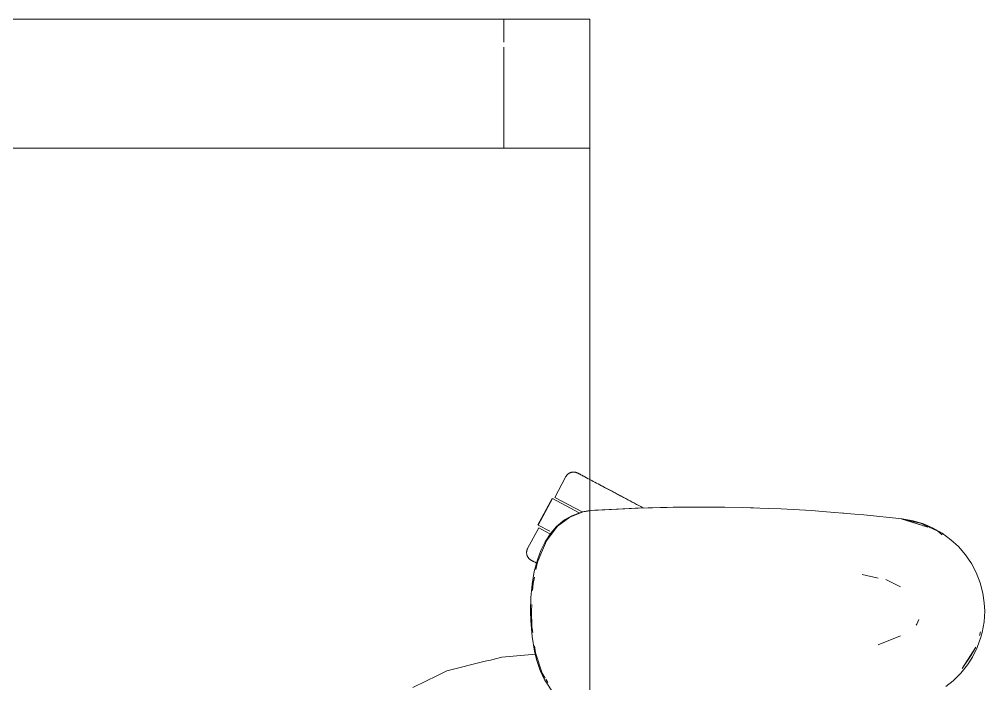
# Model space of a CAD drawing. Header units: millimetres. Extents: x 155927 to 295199, y -4084 to 97293.
# Drawn here: x 173512.3 to 173961.6, y 10673.4 to 10982.7 of the extents above; entities that cross this region are included whole.
import ezdxf

# ---------------------------------------------------------------- set-up
doc = ezdxf.new("R2010")
doc.units = ezdxf.units.MM
doc.header["$MEASUREMENT"] = 0
doc.layers.add('G-IMPT', color=8, linetype='CONTINUOUS', lineweight=9)
doc.layers.add('I-FURN', color=8, linetype='CONTINUOUS', lineweight=9)

msp = doc.modelspace()

# ---------------------------------------------------------------- linework, layer by layer
at = {"layer": 'G-IMPT'}
for p, q in [((173820.5, 10755.61), (173799.1, 10755.11)), ((173820.5, 10755.61), (173800.31, 10755.15)), ((173810.66, 10755.45), (173829.89, 10755.65)), ((173820.5, 10755.61), (173810.66, 10755.45)), ((173840.68, 10755.57), (173810.66, 10755.45)), ((173818.46, 10755.59), (173816.55, 10755.52)), ((173820.5, 10755.57), (173818.46, 10755.59)), ((173840.68, 10755.57), (173820.5, 10755.61)), ((173840.68, 10755.57), (173829.89, 10755.65)), ((173840.68, 10755.57), (173849.1, 10755.4)), ((173769.5, 10751.6), (173766.06, 10749.64)), ((173774.66, 10753.34), (173768.47, 10750.93)), ((173769.5, 10751.6), (173773.14, 10752.99)), ((173774.49, 10753.36), (173773.14, 10752.99)), ((173774.49, 10753.36), (173776.88, 10753.81)), ((173774.66, 10753.34), (173777.83, 10753.82)), ((173778.53, 10754.06), (173776.88, 10753.81)), ((173800.31, 10755.15), (173778.53, 10754.06)), ((173799.1, 10755.11), (173778.53, 10754.06)), ((173778.53, 10754.06), (173780.13, 10754.17)), ((173800.31, 10755.15), (173780.13, 10754.17)), ((173810.66, 10755.45), (173799.1, 10755.11)), ((173799.1, 10755.11), (173800.31, 10755.15)), ((173860.86, 10755.01), (173849.1, 10755.4)), ((173854.04, 10755.26), (173852.54, 10755.28)), ((173855.97, 10755.15), (173854.04, 10755.26)), ((173860.86, 10755.01), (173866.88, 10754.76)), ((173881.02, 10753.95), (173866.88, 10754.76)), ((173886.11, 10753.62), (173881.02, 10753.95)), ((173886.11, 10753.62), (173901.17, 10752.37)), ((173894.29, 10752.97), (173895.97, 10752.8)), ((173901.17, 10752.37), (173905.3, 10752.03)), ((173905.3, 10752.03), (173923.22, 10750.12)), ((173762.84, 10746.76), (173757.63, 10739.97)), ((173759.66, 10743.53), (173762.32, 10746.57)), ((173766.06, 10749.64), (173762.32, 10746.57)), ((173768.47, 10750.93), (173762.84, 10746.76)), ((173922.71, 10750.12), (173935.17, 10746.29)), ((173922.71, 10750.12), (173926.03, 10749.21)), ((173923.22, 10750.12), (173928.27, 10749.23)), ((173931.68, 10748.08), (173923.28, 10749.99)), ((173935.17, 10746.29), (173926.03, 10749.21)), ((173933.13, 10747.76), (173928.27, 10749.23)), ((173931.68, 10748.08), (173939.74, 10744.34)), ((173937.37, 10745.95), (173933.13, 10747.76)), ((173757, 10739.48), (173759.66, 10743.53)), ((173937.37, 10745.95), (173941.81, 10743.44)), ((173941.85, 10742.75), (173939.74, 10744.34)), ((173945.89, 10740.44), (173941.81, 10743.44)), ((173757, 10739.48), (173755.02, 10735.41)), ((173757.63, 10739.97), (173755.79, 10735.58)), ((173945.89, 10740.44), (173949.33, 10737.28)), ((173753.43, 10731.07), (173755.02, 10735.41)), ((173753.46, 10729.96), (173755.79, 10735.58)), ((173952.65, 10733.44), (173949.33, 10737.28)), ((173955.48, 10729.27), (173952.65, 10733.44)), ((173753.43, 10731.07), (173752, 10725.59)), ((173753.46, 10729.96), (173752.75, 10726.49)), ((173955.48, 10729.27), (173957.67, 10725.11)), ((173751, 10719.66), (173752, 10725.59)), ((173904.51, 10724.15), (173911.94, 10722.58)), ((173957.67, 10725.11), (173959.51, 10720.4)), ((173751, 10719.66), (173750.44, 10713.51)), ((173751.42, 10720), (173751.22, 10716.79)), ((173752.03, 10722.98), (173751.42, 10720)), ((173922.34, 10718.55), (173915.56, 10721.82)), ((173960.77, 10715.53), (173959.51, 10720.4)), ((173960.77, 10715.53), (173961.42, 10711.02)), ((173750.26, 10707.17), (173750.44, 10713.51)), ((173961.59, 10707.17), (173961.42, 10711.02)), ((173750.35, 10702.66), (173750.26, 10707.17)), ((173750.82, 10710.28), (173750.63, 10707.17)), ((173750.86, 10700.01), (173750.63, 10707.17)), ((173961.59, 10707.17), (173961.29, 10702.13)), ((173750.35, 10702.66), (173750.92, 10695.35)), ((173930.97, 10703.34), (173929.96, 10701.12)), ((173961.29, 10702.13), (173960.41, 10697.18)), ((173750.86, 10700.01), (173751.26, 10697.22)), ((173929.96, 10701.12), (173929.66, 10700.67)), ((173959.15, 10695.83), (173959.67, 10697.52)), ((173960.41, 10697.18), (173959.85, 10695.05)), ((173752.04, 10688.59), (173750.92, 10695.35)), ((173912.01, 10691.45), (173922.43, 10695.6)), ((173958.14, 10690.28), (173959.85, 10695.05)), ((173753.02, 10684.66), (173752.04, 10688.59)), ((173752.13, 10691.04), (173752.59, 10687.75)), ((173957.49, 10690.38), (173951.17, 10680.43)), ((173957.49, 10690.38), (173955.33, 10686.7)), ((173958.14, 10690.28), (173955.9, 10685.77)), ((173711.24, 10679.4), (173729.18, 10683.8)), ((173729.18, 10683.8), (173731.55, 10684.38)), ((173736.84, 10685.68), (173731.55, 10684.38)), ((173752.72, 10687.13), (173736.84, 10685.68)), ((173752.59, 10687.75), (173755.62, 10678.35)), ((173753.02, 10684.66), (173754.76, 10679.57)), ((173955.33, 10686.7), (173951.17, 10680.43)), ((173955.9, 10685.77), (173953.63, 10682.22)), ((173706.88, 10677.25), (173711.24, 10679.4)), ((173754.76, 10679.57), (173756.96, 10674.94)), ((173950.44, 10678.25), (173953.63, 10682.22)), ((173706.88, 10677.25), (173695.41, 10671.61)), ((173755.62, 10678.35), (173757.09, 10675.9)), ((173756.96, 10674.94), (173757.77, 10673.56)), ((173757.37, 10675.43), (173758.23, 10673.99)), ((173946.84, 10674.7), (173943.53, 10672.08)), ((173950.44, 10678.25), (173946.84, 10674.7)), ((173760.21, 10670.11), (173757.77, 10673.56))]:
    msp.add_line(p, q, dxfattribs=at)
at = {"layer": 'I-FURN'}
for p, q in [((172977.83, 10982.71), (173777.83, 10982.71)), ((173777.83, 10982.71), (172977.83, 10982.71)), ((172977.83, 10982.71), (173777.83, 10982.71)), ((173737.83, 10982.71), (173017.83, 10982.71)), ((173777.83, 10982.71), (173737.83, 10982.71)), ((173737.83, 10972.13), (173737.83, 10982.71)), ((173737.83, 10972.13), (173737.83, 10982.71)), ((173777.83, 10922.71), (173777.83, 10982.71)), ((173777.83, 10982.71), (173777.83, 10922.71)), ((173777.83, 9382.71), (173777.83, 10982.71)), ((173777.83, 10982.71), (173777.83, 9382.71)), ((173737.83, 10922.71), (173737.83, 10969.81)), ((173737.83, 10922.71), (173737.83, 10969.81)), ((173017.83, 10922.71), (173737.83, 10922.71)), ((173777.83, 10922.71), (173342.83, 10922.71)), ((173737.83, 10922.71), (173777.83, 10922.71)), ((173766.7, 10769.8), (173761.55, 10760.12)), ((173766.7, 10769.8), (173766.78, 10769.94)), ((173766.78, 10769.94), (173766.86, 10770.08)), ((173766.86, 10770.08), (173766.95, 10770.21)), ((173766.95, 10770.21), (173767.04, 10770.35)), ((173767.04, 10770.35), (173767.14, 10770.47)), ((173767.14, 10770.47), (173767.25, 10770.59)), ((173767.25, 10770.59), (173767.36, 10770.71)), ((173767.36, 10770.71), (173767.47, 10770.83)), ((173767.47, 10770.83), (173767.59, 10770.93)), ((173767.59, 10770.93), (173767.71, 10771.04)), ((173767.71, 10771.04), (173767.84, 10771.14)), ((173767.84, 10771.14), (173767.97, 10771.23)), ((173767.97, 10771.23), (173768.11, 10771.32)), ((173768.11, 10771.32), (173768.25, 10771.4)), ((173768.25, 10771.4), (173768.39, 10771.48)), ((173768.39, 10771.48), (173768.53, 10771.55)), ((173768.53, 10771.55), (173768.68, 10771.62)), ((173768.68, 10771.62), (173768.83, 10771.68)), ((173768.83, 10771.68), (173768.98, 10771.73)), ((173768.98, 10771.73), (173769.13, 10771.78)), ((173769.13, 10771.78), (173769.29, 10771.82)), ((173769.29, 10771.82), (173769.45, 10771.86)), ((173769.45, 10771.86), (173769.6, 10771.89)), ((173769.6, 10771.89), (173769.76, 10771.91)), ((173769.76, 10771.91), (173769.92, 10771.93)), ((173769.92, 10771.93), (173770.09, 10771.94)), ((173770.09, 10771.94), (173770.25, 10771.94)), ((173770.25, 10771.94), (173770.41, 10771.94)), ((173770.41, 10771.94), (173770.57, 10771.93)), ((173770.57, 10771.93), (173770.73, 10771.91)), ((173770.73, 10771.91), (173770.89, 10771.89)), ((173770.89, 10771.89), (173771.05, 10771.86)), ((173771.05, 10771.86), (173771.2, 10771.83)), ((173771.2, 10771.83), (173771.36, 10771.79)), ((173771.36, 10771.79), (173771.51, 10771.74)), ((173771.51, 10771.74), (173771.67, 10771.69)), ((173771.67, 10771.69), (173771.82, 10771.63)), ((173771.82, 10771.63), (173771.96, 10771.56)), ((173771.96, 10771.56), (173772.11, 10771.49)), ((173772.11, 10771.49), (173772.15, 10771.47)), ((173772.15, 10771.47), (173772.17, 10771.46)), ((173772.19, 10771.44), (173772.15, 10771.47)), ((173772.15, 10771.47), (173772.15, 10771.47)), ((173772.17, 10771.46), (173772.23, 10771.43)), ((173772.28, 10771.4), (173772.19, 10771.44)), ((173772.23, 10771.43), (173772.33, 10771.37)), ((173772.4, 10771.34), (173772.28, 10771.4)), ((173772.33, 10771.37), (173772.47, 10771.3)), ((173772.56, 10771.25), (173772.4, 10771.34)), ((173772.47, 10771.3), (173772.65, 10771.2)), ((173772.76, 10771.14), (173772.56, 10771.25)), ((173772.65, 10771.2), (173772.87, 10771.09)), ((173773, 10771.01), (173772.76, 10771.14)), ((173772.87, 10771.09), (173773.13, 10770.95)), ((173773.28, 10770.87), (173773, 10771.01)), ((173773.13, 10770.95), (173773.42, 10770.79)), ((173773.6, 10770.7), (173773.28, 10770.87)), ((173773.42, 10770.79), (173773.76, 10770.61)), ((173773.96, 10770.51), (173773.6, 10770.7)), ((173773.76, 10770.61), (173774.13, 10770.41)), ((173774.35, 10770.3), (173773.96, 10770.51)), ((173774.13, 10770.41), (173774.54, 10770.2)), ((173774.78, 10770.07), (173774.35, 10770.3)), ((173774.54, 10770.2), (173774.99, 10769.96)), ((173775.24, 10769.82), (173774.78, 10770.07)), ((173774.99, 10769.96), (173775.47, 10769.7)), ((173775.74, 10769.56), (173775.24, 10769.82)), ((173775.47, 10769.7), (173775.99, 10769.43)), ((173776.28, 10769.27), (173775.74, 10769.56)), ((173775.99, 10769.43), (173776.54, 10769.13)), ((173776.85, 10768.97), (173776.28, 10769.27)), ((173776.54, 10769.13), (173777.12, 10768.82)), ((173777.45, 10768.65), (173776.85, 10768.97)), ((173778.08, 10768.31), (173777.45, 10768.65)), ((173778.75, 10767.96), (173778.08, 10768.31)), ((173779.44, 10767.59), (173778.75, 10767.96)), ((173780.16, 10767.21), (173779.44, 10767.59)), ((173780.91, 10766.81), (173780.16, 10767.21)), ((173781.69, 10766.39), (173780.91, 10766.81)), ((173782.49, 10765.97), (173781.69, 10766.39)), ((173783.32, 10765.53), (173782.49, 10765.97)), ((173782.87, 10765.77), (173783.7, 10765.32)), ((173784.16, 10765.08), (173783.32, 10765.53)), ((173783.7, 10765.32), (173784.56, 10764.87)), ((173785.03, 10764.62), (173784.16, 10765.08)), ((173784.56, 10764.87), (173785.44, 10764.4)), ((173785.92, 10764.15), (173785.03, 10764.62)), ((173774.21, 10753.38), (173761.55, 10760.12)), ((173785.44, 10764.4), (173786.33, 10763.93)), ((173786.82, 10763.67), (173785.92, 10764.15)), ((173786.33, 10763.93), (173787.25, 10763.44)), ((173787.75, 10763.17), (173786.82, 10763.67)), ((173787.25, 10763.44), (173788.18, 10762.95)), ((173788.68, 10762.68), (173787.75, 10763.17)), ((173788.18, 10762.95), (173789.12, 10762.44)), ((173789.64, 10762.17), (173788.68, 10762.68)), ((173789.12, 10762.44), (173790.08, 10761.94)), ((173790.6, 10761.66), (173789.64, 10762.17)), ((173790.08, 10761.94), (173791.05, 10761.42)), ((173791.57, 10761.14), (173790.6, 10761.66)), ((173791.05, 10761.42), (173792.02, 10760.9)), ((173792.56, 10760.62), (173791.57, 10761.14)), ((173792.02, 10760.9), (173793.01, 10760.37)), ((173793.55, 10760.09), (173792.56, 10760.62)), ((173793.01, 10760.37), (173794.01, 10759.85)), ((173794.54, 10759.56), (173793.55, 10760.09)), ((173760.25, 10759.67), (173753.68, 10747.31)), ((173753.85, 10747.22), (173760.42, 10759.58)), ((173760.42, 10759.58), (173772.93, 10752.93)), ((173794.01, 10759.85), (173795.01, 10759.31)), ((173795.55, 10759.03), (173794.54, 10759.56)), ((173795.01, 10759.31), (173796.01, 10758.78)), ((173796.55, 10758.49), (173795.55, 10759.03)), ((173796.01, 10758.78), (173797.01, 10758.25)), ((173797.56, 10757.96), (173796.55, 10758.49)), ((173797.01, 10758.25), (173798.02, 10757.71)), ((173798.56, 10757.42), (173797.56, 10757.96)), ((173798.02, 10757.71), (173799.02, 10757.18)), ((173799.56, 10756.89), (173798.56, 10757.42)), ((173799.02, 10757.18), (173800.02, 10756.65)), ((173800.56, 10756.36), (173799.56, 10756.89)), ((173800.02, 10756.65), (173801.02, 10756.12)), ((173801.56, 10755.83), (173800.56, 10756.36)), ((173801.02, 10756.12), (173802.01, 10755.59)), ((173802.54, 10755.31), (173801.56, 10755.83)), ((173802.01, 10755.59), (173803, 10755.07)), ((173759.14, 10744.41), (173753.85, 10747.22)), ((173754.04, 10745.99), (173748.89, 10736.3)), ((173759.23, 10743.23), (173754.04, 10745.99)), ((173748.41, 10734.4), (173748.42, 10734.56)), ((173748.42, 10734.24), (173748.41, 10734.4)), ((173748.42, 10734.56), (173748.43, 10734.73)), ((173748.43, 10734.08), (173748.42, 10734.24)), ((173748.43, 10734.73), (173748.44, 10734.89)), ((173748.44, 10733.92), (173748.43, 10734.08)), ((173748.44, 10734.89), (173748.46, 10735.05)), ((173748.47, 10733.76), (173748.44, 10733.92)), ((173748.46, 10735.05), (173748.49, 10735.2)), ((173748.5, 10733.6), (173748.47, 10733.76)), ((173748.49, 10735.2), (173748.53, 10735.36)), ((173748.53, 10733.45), (173748.5, 10733.6)), ((173748.53, 10735.36), (173748.57, 10735.52)), ((173748.57, 10733.29), (173748.53, 10733.45)), ((173748.57, 10735.52), (173748.62, 10735.67)), ((173748.62, 10733.14), (173748.57, 10733.29)), ((173748.62, 10735.67), (173748.67, 10735.82)), ((173748.67, 10732.98), (173748.62, 10733.14)), ((173748.67, 10735.82), (173748.73, 10735.97)), ((173748.73, 10735.97), (173748.79, 10736.12)), ((173748.79, 10736.12), (173748.86, 10736.27)), ((173748.86, 10736.27), (173748.89, 10736.3)), ((173748.73, 10732.83), (173748.67, 10732.98)), ((173748.8, 10732.69), (173748.73, 10732.83)), ((173748.87, 10732.54), (173748.8, 10732.69)), ((173748.95, 10732.4), (173748.87, 10732.54)), ((173749.03, 10732.26), (173748.95, 10732.4)), ((173749.12, 10732.13), (173749.03, 10732.26)), ((173749.22, 10732), (173749.12, 10732.13)), ((173749.32, 10731.87), (173749.22, 10732)), ((173749.42, 10731.75), (173749.32, 10731.87)), ((173749.53, 10731.63), (173749.42, 10731.75)), ((173749.64, 10731.51), (173749.53, 10731.63)), ((173749.76, 10731.4), (173749.64, 10731.51)), ((173749.88, 10731.3), (173749.76, 10731.4)), ((173750.01, 10731.2), (173749.88, 10731.3)), ((173750.14, 10731.11), (173750.01, 10731.2)), ((173750.27, 10731.02), (173750.14, 10731.11)), ((173750.41, 10730.93), (173750.27, 10731.02)), ((173750.55, 10730.85), (173750.41, 10730.93)), ((173750.56, 10730.85), (173750.55, 10730.85)), ((173750.55, 10730.85), (173750.57, 10730.84)), ((173750.6, 10730.83), (173750.56, 10730.85)), ((173750.57, 10730.84), (173750.63, 10730.81)), ((173750.68, 10730.78), (173750.6, 10730.83)), ((173750.63, 10730.81), (173750.73, 10730.76)), ((173750.8, 10730.72), (173750.68, 10730.78)), ((173750.73, 10730.76), (173750.87, 10730.68)), ((173750.96, 10730.63), (173750.8, 10730.72)), ((173750.87, 10730.68), (173751.05, 10730.59)), ((173751.17, 10730.53), (173750.96, 10730.63)), ((173751.05, 10730.59), (173751.27, 10730.47)), ((173751.41, 10730.4), (173751.17, 10730.53)), ((173751.27, 10730.47), (173751.53, 10730.33)), ((173751.69, 10730.25), (173751.41, 10730.4)), ((173751.53, 10730.33), (173751.83, 10730.17)), ((173752, 10730.08), (173751.69, 10730.25)), ((173751.83, 10730.17), (173752.16, 10730)), ((173752.36, 10729.89), (173752, 10730.08)), ((173752.16, 10730), (173752.54, 10729.8)), ((173752.75, 10729.68), (173752.36, 10729.89)), ((173752.54, 10729.8), (173752.95, 10729.58)), ((173753.18, 10729.45), (173752.75, 10729.68))]:
    msp.add_line(p, q, dxfattribs=at)

doc.saveas('drawing.dxf')
